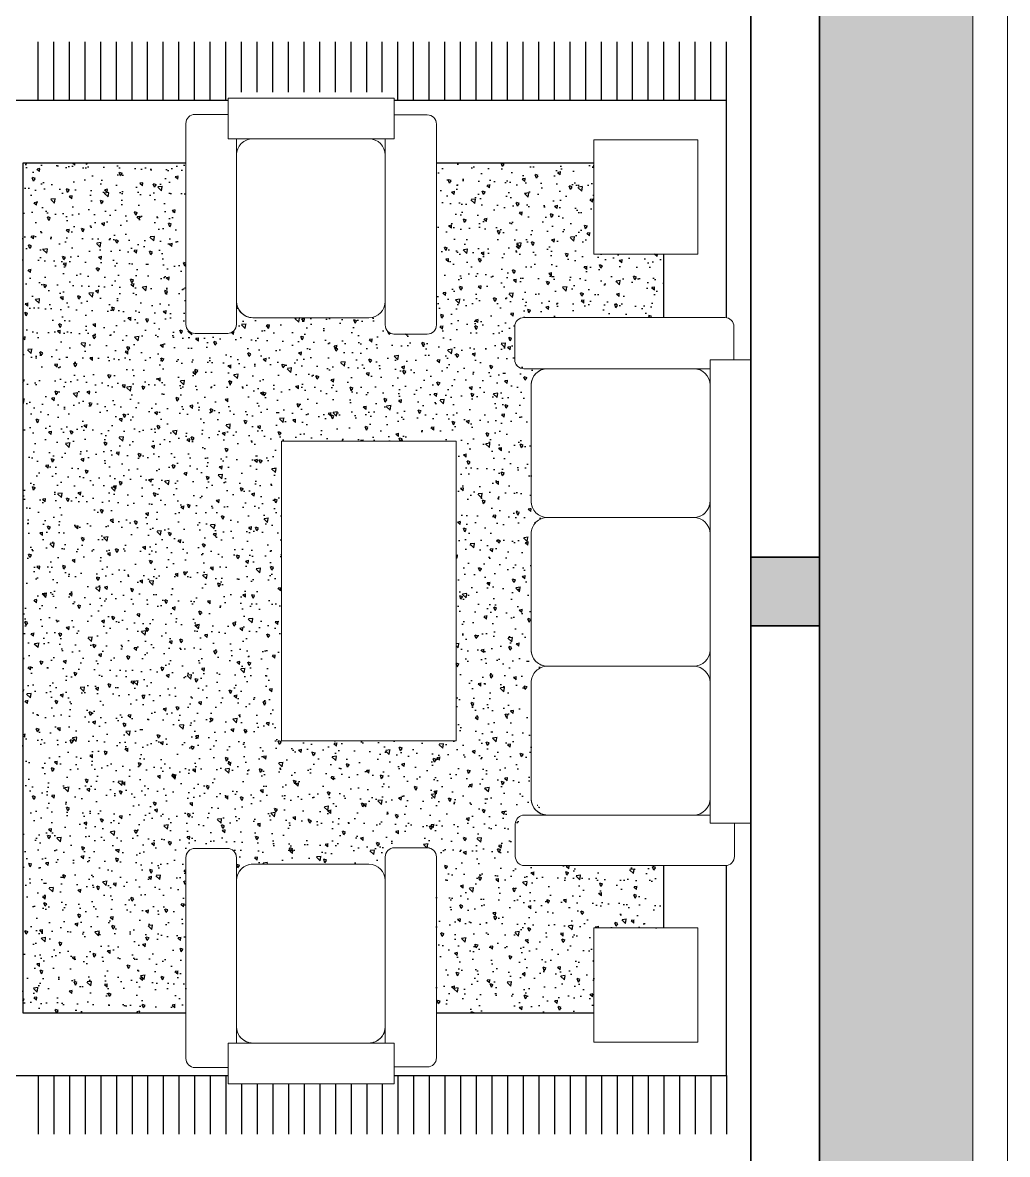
# Model space of a CAD drawing. Header units: millimetres. Extents: x -529782 to -142003, y -492574 to -273331.
# Drawn here: x -429015 to -425868, y -321674 to -318057 of the extents above; entities that cross this region are included whole.
import ezdxf

# ---------------------------------------------------------------- set-up
doc = ezdxf.new("R2010")
doc.units = ezdxf.units.MM
doc.header["$LTSCALE"] = 500
doc.header["$MEASUREMENT"] = 0
for name, color, linetype, lineweight in [('1.cat 30', 30, 'CONTINUOUS', 35), ('1.cot', 2, 'CONTINUOUS', 35), ('4.dim 08', 8, 'CONTINUOUS', 13), ('CA.dim 08', 251, 'CONTINUOUS', 13), ('noithat', 15, 'CONTINUOUS', 9)]:
    doc.layers.add(name, color=color, linetype=linetype, lineweight=lineweight)
doc.layers.add('THAY', color=7, linetype='CONTINUOUS')
pattern_1 = [(140, (420819.6306697014, -1292816.397000811), (9.412820247389273, 107.589027390113), [11.25, -123.75]), (85, (420819.6306697014, -1292816.397000811), (-112.8288200550018, -20.81270004195), [9, -99]), (190.4514, (420820.4150707009, -1292807.431248813), (-103.415931309143, 86.77640725710323), [9.561028499999987, -105.1713167999999]), (136.1842, (420789.6306697014, -1292816.397000811), (24.82785214935274, 160.0861572938467), [16.875, -185.625]), (186.6356, (420791.6996657508, -1292803.056489064), (-146.1176806350663, 140.1994058323055), [14.34154319999999, -157.7569499999999]), (81.18419999999999, (420789.6306697014, -1292816.397000811), (-146.1177901387987, 140.1992917700441), [13.5, -148.5]), (111, (420797.1306697014, -1292801.397000811), (60.39283359980083, 89.53605781776925), [11.25, -123.75]), (56.00000000000002, (420797.1306697014, -1292801.397000811), (-108.772506757028, 36.49729978823726), [9, -99]), (161.4514, (420802.1634105998, -1292793.935665867), (-48.37957450649285, 126.0333942872235), [9.5610285, -105.1713168]), (127.5, (420819.6306697014, -1292816.397000811), (-49.93407807469672, 1.823978297593603), [0, -97.8, 0, -100.5, 0, -99.375]), (97.49999999999993, (420819.6306697014, -1292816.397000811), (-59.16175678235403, 39.4604306163223), [0, -57.29999999999999, 0, -95.54999999999998, 0, -37.87499999999999]), (57.49999999999998, (420819.6306697014, -1292849.847000814), (3.383230760156975, 80.07336542586135), [0, -37.49999999999996, 0, -116.9999999999999, 0, -155.2499999999999]), (47.49999999999999, (420819.6306697014, -1292864.847000814), (-15.01574734984765, 87.47792540135794), [0, -48.75, 0, -77.69999999999999, 0, -110.25])]

# ---------------------------------------------------------------- blocks, each defined once
blk = doc.blocks.new('A$C7AD85E43')
at = {"layer": 'noithat'}
for p, q in [((1270.114773891866, 3510.940665334463), (1860.67457357049, 3510.940665334463)), ((1270.114773891866, 3365.811136767268), (1270.114773891866, 3510.940665334463)), ((1860.67457357049, 3510.940665334463), (1860.67457357049, 3365.811136767268)), ((1151.902811281383, 3450.962978631258), (1270.114773891866, 3450.962978631258)), ((1979.110420003533, 3452.995543584228), (1860.8984573856, 3452.995543584228)), ((1119.49540387094, 2702.845035172999), (1119.49540387094, 3418.55557122454)), ((2011.517827413976, 2704.877600125968), (2011.517827413976, 3420.58813617751)), ((188.2688680887222, 2955.238533530384), (188.2688680887222, 3362.532803643495)), ((188.2688680887222, 3362.532803643495), (558.5363863706589, 3362.532803643495)), ((558.5363863706589, 3362.532803643495), (558.5363863706589, 2955.238533530384)), ((1270.114773891866, 3365.811136767268), (1860.67457357049, 3365.811136767268)), ((1301.616494312882, 3365.811136767268), (1301.616494312882, 2702.845035172999)), ((1773.20908690244, 3365.769825097173), (1359.949827648699, 3365.769825097173)), ((1831.89454061538, 3365.702205643058), (1831.48513482511, 2704.877600125968)), ((1301.616494312882, 3307.436491765082), (1301.616494312882, 2787.158612925559)), ((1831.542420238256, 2787.158612925559), (1831.542420238256, 3307.436491765082)), ((558.5363863706589, 2955.238533530384), (188.2688680887222, 2955.238533530384)), ((57.94497432559729, 2701.206852849573), (57.94497432559729, 2582.994890231639)), ((806.0629177838564, 2733.61426025629), (90.35238172858953, 2733.61426025629)), ((838.4908310100436, 2584.7533807531), (838.4703251868486, 2701.206852849573)), ((1359.949827648699, 2728.825279593468), (1773.20908690244, 2728.825279593468)), ((1270.909233346581, 2670.437627762556), (1151.902811281383, 2670.437627762556)), ((1862.656947910786, 2672.449686899781), (1979.110420003533, 2672.470192719251)), ((-0.0001474246382713318, 2582.771006409079), (145.1293811425567, 2582.771006409079)), ((-0.0001474246382713318, 932.3595687039196), (-0.0001474246382713318, 2582.771006409079)), ((145.1293811425567, 932.3595687039196), (145.1293811425567, 2582.771006409079)), ((145.238312266767, 2553.990973453969), (806.0629177838564, 2553.581567667425)), ((723.7819049805403, 2553.638853080571), (203.504026144743, 2553.638853080571)), ((145.1706928089261, 2495.305519748479), (145.1706928089261, 2082.046260487288)), ((782.1152383163571, 2082.046260487288), (782.1152383163571, 2495.305519748479)), ((1671.33978831768, 2288.803703736514), (1049.117566101253, 2288.803703736514)), ((1049.117566101253, 2288.803703736514), (1049.117566101253, 1222.137037068605)), ((1671.33978831768, 1222.137037068605), (1671.33978831768, 2288.803703736514)), ((203.504026144743, 2023.712927155197), (723.7819049805403, 2023.712927155197)), ((723.7819049805403, 2023.712927155197), (203.504026144743, 2023.712927155197)), ((145.1706928089261, 1965.379593823105), (145.1706928089261, 1552.120334561914)), ((782.1152383163571, 1552.120334561914), (782.1152383163571, 1965.379593823105)), ((723.7819049805403, 1493.787001229823), (203.504026144743, 1493.787001229823)), ((203.504026144743, 1493.787001229823), (723.7819049805403, 1493.787001229823)), ((145.1706928089261, 1435.453667894006), (145.1706928089261, 1022.19440863654)), ((782.1152383163571, 1022.19440863654), (782.1152383163571, 1435.453667894006)), ((1049.117566101253, 1222.137037068605), (1671.33978831768, 1222.137037068605)), ((145.1293811425567, 932.3595687039196), (-0.0001474246382713318, 932.3595687039196)), ((59.97753927856684, 814.1476060897112), (59.97753927856684, 932.3595687039196)), ((145.1293811425567, 963.8612891249359), (808.0954827368259, 963.8612891249359)), ((203.504026144743, 963.8610753044486), (723.7819049805403, 963.8610753044486)), ((840.5028901398182, 933.1540281586349), (840.5028901398182, 814.1476060897112)), ((1119.49540387094, 808.0957056321204), (1119.49540387094, 92.3851695805788)), ((1270.909233346581, 840.5031130388379), (1151.902811281383, 840.5031130388379)), ((1301.616494312882, 145.1296040378511), (1301.616494312882, 808.0957056321204)), ((1862.656947910786, 838.491053905338), (1979.110420003533, 838.4705480858684)), ((808.0954827368259, 781.7401986829937), (92.38494668155909, 781.7401986829937)), ((1359.949827648699, 782.1154612116516), (1773.20908690244, 782.1154612116516)), ((1831.89454061538, 145.2385351620615), (1831.48513482511, 806.0631406791508)), ((2011.517827413976, 806.0631406791508), (2011.517827413976, 90.35260462760925)), ((1301.616494312882, 203.5042490400374), (1301.616494312882, 723.78212787956)), ((1831.542420238256, 723.78212787956), (1831.542420238256, 203.5042490400374)), ((558.5363863706589, 555.7022072710097), (188.2688680887222, 555.7022072710097)), ((188.2688680887222, 555.7022072710097), (188.2688680887222, 148.4079371616244)), ((558.5363863706589, 148.4079371616244), (558.5363863706589, 555.7022072710097)), ((188.2688680887222, 148.4079371616244), (558.5363863706589, 148.4079371616244)), ((1270.114773891866, 145.1296040378511), (1860.67457357049, 145.1296040378511)), ((1270.114773891866, 145.1296040378511), (1270.114773891866, 7.546693086624146e-05)), ((1773.20908690244, 145.1709157042205), (1359.949827648699, 145.1709157042205)), ((1860.67457357049, 7.546693086624146e-05), (1860.67457357049, 145.1296040378511)), ((1151.902811281383, 59.97776217386127), (1270.114773891866, 59.97776217386127)), ((1979.110420003533, 57.94519721716642), (1860.8984573856, 57.94519721716642)), ((1270.114773891866, 7.546693086624146e-05), (1860.67457357049, 7.546693086624146e-05))]:
    blk.add_line(p, q, dxfattribs=at)
for centre, radius, start, end in [((1151.902811281383, 3418.55557122454), 32.40740740741603, 90, 180), ((1979.110420003533, 3420.58813617751), 32.40740740741603, 0, 90), ((1359.949827648699, 3307.436491765082), 58.33333333332121, 90, 180), ((1773.20908690244, 3307.436491765082), 58.33333333331393, 0, 90), ((1359.949827648699, 2787.158612925559), 58.33333333331393, 180, 270), ((1773.20908690244, 2787.158612925559), 58.33333333332121, 270, 0), ((90.35238172858953, 2701.206852849573), 32.40740740740148, 90, 180), ((806.0629177838564, 2701.206852849573), 32.40740740738693, 0, 90), ((1151.902811281383, 2702.845035172999), 32.40740740741603, 180, 270), ((1269.20908690244, 2702.845035172999), 32.40740740741603, 270, 0), ((1863.892542235553, 2704.877600125968), 32.40740740741603, 180, 270), ((1979.110420003533, 2704.877600125968), 32.40740740741603, 270, 0), ((806.0629177838564, 2585.988975077868), 32.40740740738693, 270, 0), ((203.504026144743, 2495.305519748479), 58.33333333332121, 90, 180), ((723.7819049805403, 2495.305519748479), 58.33333333334303, 0, 90), ((203.504026144743, 2082.046260487288), 58.33333333331393, 180, 270), ((723.7819049805403, 2082.046260487288), 58.33333333334303, 270, 0), ((203.504026144743, 1965.379593823105), 58.33333333332848, 90, 180), ((723.7819049805403, 1965.379593823105), 58.33333333334303, 0, 90), ((203.504026144743, 1552.120334561914), 58.33333333331393, 180, 270), ((723.7819049805403, 1552.120334561914), 58.33333333333576, 270, 0), ((203.504026144743, 1435.453667894006), 58.33333333332848, 90, 180), ((723.7819049805403, 1435.453667894006), 58.33333333334303, 0, 90), ((203.504026144743, 1022.19440863654), 58.33333333331393, 180, 270), ((723.7819049805403, 1022.19440863654), 58.33333333333576, 270, 0), ((808.0954827368259, 931.4538817182183), 32.40740740740875, 0, 90), ((92.38494668155909, 814.1476060897112), 32.40740740740875, 180, 270), ((808.0954827368259, 814.1476060897112), 32.40740740741603, 270, 0), ((1151.902811281383, 808.0957056321204), 32.40740740741603, 90, 180), ((1269.20908690244, 808.0957056321204), 32.40740740741603, 0, 90), ((1863.892542235553, 806.0631406791508), 32.40740740741603, 90, 180), ((1979.110420003533, 806.0631406791508), 32.40740740740875, 0, 90), ((1359.949827648699, 723.78212787956), 58.33333333331393, 90, 180), ((1773.20908690244, 723.78212787956), 58.33333333332848, 0, 90), ((1359.949827648699, 203.5042490400374), 58.33333333332848, 180, 270), ((1773.20908690244, 203.5042490400374), 58.33333333331393, 270, 0), ((1151.902811281383, 92.3851695805788), 32.40740740741603, 180, 270), ((1979.110420003533, 90.35260462760925), 32.40740740741603, 270, 0)]:
    blk.add_arc(centre, radius, start, end, dxfattribs=at)

msp = doc.modelspace()

# ---------------------------------------------------------------- hatches: boundary and pattern name
at = {"layer": '1.cot'}
msp.add_hatch(color=256, dxfattribs=at).paths.add_polyline_path([(-426468.2814957089, -319765.1568369382), (-426688.2814957089, -319765.1568369382), (-426688.2814957089, -319985.1568369382), (-426468.2814957089, -319985.1568369382)])
at = {"layer": 'CA.dim 08'}
h = msp.add_hatch(dxfattribs=at)
h.set_pattern_fill('AR-SAND', color=256, scale=75, style=0)
h.set_pattern_definition([(37.50000000000001, (-145523.5924993914, 0), (-4.724501858220612, 144.5117826759869), [0, -114, 0, -127.5, 0, -121.875]), (7.499999999999999, (-145523.5924993914, 0), (132.7332528950795, 211.6609548922305), [0, -61.49999999999999, 0, -102.75, 0, -39.375]), (327.5, (-145615.8424993914, 0), (233.5606396313621, 0.4244290152723373), [0, -37.5, 0, -135, 0, -176.25]), (317.5, (-145615.8424993914, 0), (225.459495342922, 65.82566737006869), [0, -18.75, 0, -88.5, 0, -101.25])])
h.paths.add_polyline_path([(-425978.2814957089, -317055.1568369383), (-426468.2814957088, -317055.1568369383), (-426468.2814957088, -317165.1568369383), (-426468.2814957089, -323065.1568369382), (-425978.2814957089, -323065.1568369382)])
at = {"layer": 'THAY', "ltscale": 0.3}
h = msp.add_hatch(dxfattribs=at)
h.set_pattern_fill('AR-CONC', color=251, scale=15, angle=90, style=0)
h.set_pattern_definition(pattern_1)
edge = h.paths.add_edge_path()
edge.add_ellipse((-427827.3154246178, -319023.0687533681), major_axis=(-20.56519011064665, -20.56519011064665), ratio=0.999999999999635, start_angle=-45.000000000010516, end_angle=44.99961981093628, ccw=False)
edge.add_line((-427856.3989953887, -319023.0687533383), (-427856.3989953887, -318947.4027219851))
edge.add_ellipse((-427908.7494227704, -318947.4027220075), major_axis=(-37.01734219920869, -37.01734219920866), ratio=0.9999999999972203, start_angle=45.00000000007958, end_angle=134.9999999999204, ccw=False)
edge.add_line((-427908.7494227592, -318999.7531493892), (-428279.6231172014, -318999.7531493892))
edge.add_ellipse((-428279.6231171903, -318947.4027220075), major_axis=(-37.01734219922218, -37.01734219922218), ratio=0.9999999999987138, start_angle=-44.1210599716311, end_angle=45.00000000003678, ccw=False)
edge.add_line((-428331.9673849386, -318948.2057668705), (-428331.9221345898, -319021.2446565767))
edge.add_ellipse((-428361.005705357, -319021.2446566139), major_axis=(-20.56519011061504, -20.56519011061504), ratio=0.9999999999987073, start_angle=45.000000000037005, end_angle=134.9999999999629, ccw=False)
edge.add_line((-428361.2133989003, -319050.346398211), (-428464.4063649629, -319050.3282273774))
edge.add_ellipse((-428464.4063649554, -319021.2446566139), major_axis=(-20.56519011061503, 20.56519011061503), ratio=0.9999999999987074, start_angle=45.00000000003712, end_angle=134.9999999999629, ccw=False)
edge.add_line((-428493.4899357226, -319021.2446565841), (-428493.4899357226, -318505.915701053))
edge.add_line((-428493.4899357226, -318505.915701053), (-429014.7974507999, -318505.915701053))
edge.add_line((-429014.7974507999, -318505.915701053), (-429014.7974507999, -319455.1568402041))
edge.add_line((-429014.7974507999, -319455.1568402041), (-428188.2019517389, -319455.1568402041))
edge.add_line((-428188.2019517426, -319455.1568402041), (-428188.2019517426, -319394.644307441))
edge.add_line((-428188.2019517426, -319394.644307441), (-427629.7973930169, -319394.644307441))
edge.add_line((-427629.7973930132, -319394.644307441), (-427629.7973930132, -319455.1568402041))
edge.add_line((-427629.7973930132, -319455.1568402041), (-427390.1799192209, -319455.1568402041))
edge.add_line((-427390.1799192209, -319455.1568402041), (-427390.1799192209, -319215.2086151753))
edge.add_ellipse((-427337.8294918392, -319215.208615153), major_axis=(-37.01734219916397, 37.01734219916398), ratio=0.9999999999996351, start_angle=315.1551333821937, end_angle=405.00000000001046, ccw=False)
edge.add_line((-427337.9712350671, -319162.858379661), (-427413.4955232073, -319162.858379661))
edge.add_ellipse((-427413.4955232036, -319133.7748088975), major_axis=(-20.56519011064665, -20.56519011064665), ratio=0.999999999999635, start_angle=-44.99904780002993, end_angle=45.000000000010516, ccw=False)
edge.add_ellipse((-427413.4955232036, -319133.7748088975), major_axis=(-20.56519011064665, -20.56519011064665), ratio=0.999999999999635, start_angle=-44.999061700724496, end_angle=45.000000000010516, ccw=False)
edge.add_line((-427442.579093967, -319137.1763633479), (-427442.579093967, -319133.7750505646))
edge.add_ellipse((-427413.4955232036, -319133.7748088975), major_axis=(-20.56519011064665, -20.56519011064665), ratio=0.999999999999635, start_angle=-45.000000000010516, end_angle=-44.99904780002993, ccw=False)
edge.add_line((-427442.5790939708, -319133.7748088975), (-427442.579093967, -319028.4999460418))
edge.add_ellipse((-427413.4955232036, -319028.4999460866), major_axis=(-20.56519011064665, 20.56519011064665), ratio=0.999999999999635, start_angle=314.99999999998954, end_angle=405.00000000001046, ccw=False)
edge.add_line((-427413.495523211, -318999.4163753231), (-426965.7638778579, -318999.4163753231))
edge.add_line((-426965.7638778579, -318999.4163753231), (-426965.7638778579, -318796.5617675249))
edge.add_line((-426965.7638778579, -318796.5617675249), (-427189.5322314617, -318796.5617675249))
edge.add_line((-427189.5322314617, -318796.5617675249), (-427189.5322314617, -318505.915701053))
edge.add_line((-427189.5322314617, -318505.915701053), (-427692.9569910508, -318505.915701053))
edge.add_line((-427692.9569910508, -318505.915701053), (-427692.9569910508, -319023.0687533309))
edge.add_ellipse((-427722.0405618217, -319023.0687533681), major_axis=(-20.56519011064665, 20.56519011064665), ratio=0.9999999999996354, start_angle=134.9999999999895, end_angle=225.0000000000105, ccw=False)
edge.add_line((-427722.0405618143, -319052.1523241316), (-427827.3156176027, -319052.1523241316))
h = msp.add_hatch(dxfattribs=at)
h.set_pattern_fill('AR-CONC', color=251, scale=15, angle=90, style=0)
h.set_pattern_definition(pattern_1)
h.paths.add_polyline_path([(-429014.7974507999, -319455.1568402041), (-429014.7974507999, -319990.1568402041), (-428188.2019517426, -319990.1568402041), (-428188.2019517426, -319455.1568402041)])
h = msp.add_hatch(dxfattribs=at)
h.set_pattern_fill('AR-CONC', color=251, scale=15, angle=90, style=0)
h.set_pattern_definition(pattern_1)
edge = h.paths.add_edge_path()
edge.add_line((-427390.1799192209, -319455.1568402041), (-427629.7973930132, -319455.1568402041))
edge.add_line((-427629.7973930169, -319455.1568402041), (-427629.7973930169, -319990.1568402041))
edge.add_line((-427629.7973930169, -319990.1568402041), (-427390.1799192246, -319990.1568402041))
edge.add_line((-427390.1799192209, -319990.1568402041), (-427390.1799192209, -319690.783164366))
edge.add_ellipse((-427337.8294918392, -319690.7831643362), major_axis=(-37.01734219916397, 37.01734219916398), ratio=0.9999999999996351, start_angle=314.99999999998954, end_angle=405.00000000001046, ccw=False)
edge.add_ellipse((-427337.8294918392, -319586.0823095728), major_axis=(-37.01734219922218, -37.01734219922218), ratio=0.9999999999987138, start_angle=-45.00000000003689, end_angle=45.00000000003678, ccw=False)
edge.add_line((-427390.1799192209, -319586.082309543), (-427390.1799192209, -319455.1568402041))
h = msp.add_hatch(dxfattribs=at)
h.set_pattern_fill('AR-CONC', color=251, scale=15, angle=90, style=0)
h.set_pattern_definition(pattern_1)
edge = h.paths.add_edge_path()
edge.add_line((-429014.7974507999, -321222.1238431622), (-428493.4899357226, -321222.1238431622))
edge.add_line((-428493.4899357226, -321222.1238431622), (-428493.4899357226, -320725.3089161058))
edge.add_ellipse((-428464.4063649554, -320725.3089160909), major_axis=(-20.56519011072146, -20.56519011072146), ratio=0.9999999999963624, start_angle=225.0000000001042, end_angle=314.99999999989575, ccw=False)
edge.add_line((-428464.4063649591, -320696.22534532), (-428361.1670483727, -320696.207166328))
edge.add_line((-428361.1670483727, -320696.207166328), (-428361.1438195784, -320696.2071622376))
edge.add_ellipse((-428361.005705357, -320725.3089160909), major_axis=(-20.56519011064665, -20.56519011064665), ratio=0.999999999999635, start_angle=134.9999999999895, end_angle=225.0000000000105, ccw=False)
edge.add_line((-428331.9221345898, -320725.3089161132), (-428331.963826437, -320792.6040049781))
edge.add_ellipse((-428279.6231171903, -320799.1508506973), major_axis=(-37.01734219916397, 37.01734219916398), ratio=0.9999999999996351, start_angle=314.99999999998954, end_angle=404.12105997606164, ccw=False)
edge.add_line((-428279.6231172052, -320746.8004233156), (-427908.749422763, -320746.8004233156))
edge.add_ellipse((-427908.7494227704, -320799.1508506973), major_axis=(-37.01734219912635, 37.01734219912635), ratio=0.9999999999994442, start_angle=225.0000000000159, end_angle=314.9999999999841, ccw=False)
edge.add_line((-427856.3989953887, -320793.0284713645), (-427856.3989953887, -320723.484819359))
edge.add_ellipse((-427827.3154246178, -320723.4848193367), major_axis=(-20.56519011070486, 20.56519011070487), ratio=0.999999999997977, start_angle=314.999999999942, end_angle=405.000000000058, ccw=False)
edge.add_line((-427832.4503242638, -320694.4012485658), (-427722.0405618403, -320694.4012485658))
edge.add_ellipse((-427722.0405618217, -320723.4848193367), major_axis=(-20.56519011070487, -20.56519011070487), ratio=0.999999999997977, start_angle=134.999999999942, end_angle=225.000000000058, ccw=False)
edge.add_line((-427692.9569910508, -320723.484819359), (-427692.9569910508, -321222.1238431697))
edge.add_line((-427692.9569910508, -321222.1238431622), (-427189.5322314617, -321222.1238431622))
edge.add_line((-427189.5322314617, -321222.1238431622), (-427189.5322314617, -320949.9918051724))
edge.add_line((-427189.5322314617, -320949.9918051724), (-426965.7638778579, -320949.9918051724))
edge.add_line((-426965.7638778579, -320949.9918051724), (-426965.7638778579, -320751.0982264791))
edge.add_line((-426965.7638778579, -320751.0982264791), (-427411.6714264531, -320751.0982264791))
edge.add_ellipse((-427411.6714264494, -320722.0146557082), major_axis=(-20.56519011064665, -20.56519011064665), ratio=0.999999999999635, start_angle=-45.000000000010516, end_angle=45.000000000010516, ccw=False)
edge.add_line((-427440.7549972128, -320722.014655738), (-427440.7731762085, -320618.7753391255))
edge.add_line((-427440.7731762085, -320618.7753391255), (-427440.7731802989, -320618.7521103312))
edge.add_ellipse((-427411.6714264494, -320618.6139961098), major_axis=(-20.56519011061504, -20.56519011061504), ratio=0.9999999999987073, start_angle=225.000000000037, end_angle=314.99999999996294, ccw=False)
edge.add_line((-427411.671426427, -320589.5304253389), (-427344.3763376925, -320589.572117186))
edge.add_ellipse((-427337.8294918392, -320537.2314079468), major_axis=(-37.01734219916398, -37.01734219916398), ratio=0.9999999999996348, start_angle=-45.000000000010516, end_angle=44.12105969432088, ccw=False)
edge.add_line((-427390.1799192209, -320537.231407917), (-427390.1799192209, -320166.3577135493))
edge.add_ellipse((-427337.8294918392, -320166.3577135195), major_axis=(-37.01734219922218, 37.01734219922218), ratio=0.9999999999987137, start_angle=314.99999999996317, end_angle=405.00000000003683, ccw=False)
edge.add_ellipse((-427337.8294918392, -320061.6568587635), major_axis=(-37.01734219922218, -37.01734219922218), ratio=0.9999999999987138, start_angle=-45.00000000003689, end_angle=44.99704269588881, ccw=False)
edge.add_line((-427390.1799192209, -320061.6568587337), (-427390.1799192209, -319990.1568402041))
edge.add_line((-427390.1799192209, -319990.1568402041), (-427629.7973930132, -319990.1568402041))
edge.add_line((-427629.7973930169, -319990.1568402041), (-427629.7973930169, -320351.9092652638))
edge.add_line((-427629.7973930169, -320351.9092652638), (-428188.2019517426, -320351.9092652638))
edge.add_line((-428188.2019517426, -320351.9092652638), (-428188.2019517426, -319990.1568402041))
edge.add_line((-428188.2019517426, -319990.1568402041), (-429014.7974508036, -319990.1568402041))
edge.add_line((-429014.7974507999, -319990.1568402041), (-429014.7974507999, -321222.1238431622))

# ---------------------------------------------------------------- linework, layer by layer
at = {"layer": '1.cat 30'}
msp.add_lwpolyline([(-432388.2814957089, -322955.1568369382), (-426688.2814957089, -322955.1568369382), (-426688.2814957088, -316945.1568369383), (-426468.2814957088, -316945.1568369383), (-426468.2814957089, -323175.1568369382), (-437588.2814957089, -323175.1568369382), (-437588.2814957089, -313155.1568369382), (-436478.2814957089, -313155.1568369382), (-436478.2814957089, -313155.1568369382), (-435423.2814957089, -313155.1568369382)], dxfattribs=at)
at = {"layer": '1.cot'}
msp.add_lwpolyline([(-426688.2814957089, -319985.1568369382), (-426468.2814957089, -319985.1568369382), (-426468.2814957089, -319765.1568369382), (-426688.2814957089, -319765.1568369382)], close=True, dxfattribs=at)
at = {"layer": '4.dim 08'}
msp.add_line((-426468.2814957089, -323175.1568369382), (-426468.2814957089, -319765.1568369383), dxfattribs=at)
at = {"layer": 'CA.dim 08'}
for p, q in [((-425868.2814957089, -316945.1568369383), (-425868.2814957089, -323175.1568369382)), ((-425978.2814957089, -317055.1568369383), (-425978.2814957089, -323065.1568369382))]:
    msp.add_line(p, q, dxfattribs=at)
at = {"layer": 'noithat'}
for p, q in [((-428358.1177847613, -318297.8547258739), (-428358.1177847613, -318428.0991746624)), ((-427828.1282206368, -318297.8547258739), (-428358.1177847613, -318297.8547258739)), ((-427828.1282206368, -318428.0991746624), (-427828.1282206368, -318297.8547258739)), ((-428464.4063649554, -318349.8567582433), (-428358.3187061329, -318349.8567582433)), ((-427722.0405618217, -318351.6808549975), (-427828.1282206368, -318351.6808549975)), ((-428493.4899357226, -319021.2446566139), (-428493.4899357226, -318378.9403290142)), ((-427692.9569910508, -319023.0687533681), (-427692.9569910508, -318380.7644257684)), ((-427828.1282206368, -318428.0991746624), (-428358.1177847613, -318428.0991746624)), ((-428332.2895500403, -318428.1969333653), (-428331.9221345898, -319021.2446566139)), ((-428279.6231171903, -318428.1362492357), (-427908.7494227704, -318428.1362492357)), ((-427856.3989953887, -318428.0991746624), (-427856.3989953887, -319023.0687533681)), ((-427189.5322314617, -318431.0412684967), (-427189.5322314617, -318796.5617675249)), ((-426857.2408687067, -318431.0412684967), (-427189.5322314617, -318431.0412684967)), ((-426857.2408687067, -318796.5617675249), (-426857.2408687067, -318431.0412684967)), ((-428331.9735445757, -318947.4027220075), (-428331.9735445757, -318480.4866766174)), ((-427856.3989953887, -318480.4866766174), (-427856.3989953887, -318947.4027220075)), ((-427189.5322314617, -318796.5617675249), (-426857.2408687067, -318796.5617675249)), ((-427908.7494227704, -318999.7531493892), (-428279.6231171903, -318999.7531493892)), ((-427413.4955232036, -318999.4163753231), (-426771.1911955964, -318999.4163753231)), ((-427442.579093967, -319135.3005813424), (-427442.579093967, -319028.4999460866)), ((-426742.1076248329, -319028.4999460866), (-426742.1076248329, -319134.5876049091)), ((-428359.896838658, -319050.3466300358), (-428464.4063649554, -319050.3282273774)), ((-427828.8411970701, -319052.1523241316), (-427722.0405618217, -319052.1523241316)), ((-426818.5259445016, -319134.5876049091), (-426818.5259445016, -320615.7260755067)), ((-426818.5259445016, -319134.5876049091), (-426688.2814957094, -319134.5876049091)), ((-426688.2814957094, -319134.5876049091), (-426688.2814957094, -320615.7260755067)), ((-426818.5259445016, -319162.858379661), (-427413.4955232036, -319162.858379661)), ((-426870.9134464566, -319162.8581877713), (-427337.8294918392, -319162.8581877713)), ((-427390.1799192209, -319215.208615153), (-427390.1799192209, -319586.0823095728)), ((-426818.5630190712, -319586.0823095728), (-426818.5630190712, -319215.208615153)), ((-428188.2019517426, -319394.644307441), (-428188.2019517426, -320351.9092652638)), ((-427629.7973930169, -319394.644307441), (-428188.2019517426, -319394.644307441)), ((-427629.7973930169, -320351.9092652638), (-427629.7973930169, -319394.644307441)), ((-426870.9134464566, -319638.4327369545), (-427337.8294918392, -319638.4327369545)), ((-427337.8294918392, -319638.4327369545), (-426870.9134464566, -319638.4327369545)), ((-427390.1799192209, -319690.7831643362), (-427390.1799192209, -320061.6568587635)), ((-426818.5630190712, -320061.6568587635), (-426818.5630190712, -319690.7831643362)), ((-427337.8294918392, -320114.0072861452), (-426870.9134464566, -320114.0072861452)), ((-426870.9134464566, -320114.0072861452), (-427337.8294918392, -320114.0072861452)), ((-427390.1799192209, -320166.3577135195), (-427390.1799192209, -320537.2314079468)), ((-426818.5630190712, -320537.2314079468), (-426818.5630190712, -320166.3577135195)), ((-428188.2019517426, -320351.9092652638), (-427629.7973930169, -320351.9092652638)), ((-426818.6237032008, -320589.8978407894), (-427411.6714264494, -320589.5304253389)), ((-427337.8294918392, -320589.5818353285), (-426870.9134464566, -320589.5818353285)), ((-427440.773399875, -320617.5051294108), (-427440.7549972128, -320722.0146557082)), ((-426688.2814957094, -320615.7260755067), (-426818.5259445016, -320615.7260755067)), ((-426740.2835280788, -320722.0146557082), (-426740.2835280788, -320615.9269968857)), ((-428359.896838658, -320696.2069426615), (-428464.4063649554, -320696.22534532)), ((-427828.8411970701, -320694.4012485658), (-427722.0405618217, -320694.4012485658)), ((-428493.4899357226, -320725.3089160909), (-428493.4899357226, -321367.6132436906)), ((-428332.2895500403, -321318.3566393395), (-428331.9221345898, -320725.3089160909)), ((-427856.3989953887, -321318.454398035), (-427856.3989953887, -320723.4848193367)), ((-427692.9569910508, -320723.4848193367), (-427692.9569910508, -321365.7891469364)), ((-427908.7494227704, -320746.8004233156), (-428279.6231171903, -320746.8004233156)), ((-427411.6714264494, -320751.0982264791), (-426769.3670988422, -320751.0982264791)), ((-428331.9735445757, -320799.1508506973), (-428331.9735445757, -321266.0668960799)), ((-427856.3989953887, -321266.0668960799), (-427856.3989953887, -320799.1508506973)), ((-427189.5322314617, -320949.9918051724), (-426857.2408687067, -320949.9918051724)), ((-427189.5322314617, -321315.5123042081), (-427189.5322314617, -320949.9918051724)), ((-426857.2408687067, -320949.9918051724), (-426857.2408687067, -321315.5123042081)), ((-428358.1177847613, -321448.6988468309), (-428358.1177847613, -321318.454398035)), ((-427828.1282206368, -321318.454398035), (-428358.1177847613, -321318.454398035)), ((-428279.6231171903, -321318.4173234616), (-427908.7494227704, -321318.4173234616)), ((-427828.1282206368, -321318.454398035), (-427828.1282206368, -321448.6988468309)), ((-426857.2408687067, -321315.5123042081), (-427189.5322314617, -321315.5123042081)), ((-428464.4063649554, -321396.696814454), (-428358.3187061329, -321396.696814454)), ((-427722.0405618217, -321394.8727177073), (-427828.1282206368, -321394.8727177073)), ((-427828.1282206368, -321448.6988468309), (-428358.1177847613, -321448.6988468309))]:
    msp.add_line(p, q, dxfattribs=at)
for centre, major_axis, ratio, start_param, end_param in [((-428464.4063649554, -318378.9403290142), (-20.56519011072146, -20.56519011072146), 0.9999999999963622, 3.92699081698906, 5.497787143780319), ((-428464.4063649554, -318378.9403290142), (-20.56519011072146, -20.56519011072146), 0.9999999999963622, 3.92699081698906, 5.497787143780319), ((-427722.0405618217, -318380.7644257684), (-20.56519011070487, -20.56519011070487), 0.999999999997977, 2.356194490191333, 3.926990816988253), ((-427722.0405618217, -318380.7644257684), (-20.56519011070487, -20.56519011070487), 0.999999999997977, 2.356194490191333, 3.926990816988253), ((-428279.6231171903, -318480.4866766174), (-37.01734219916397, 37.01734219916398), 0.9999999999996351, 5.497787143781956, 7.068583470577217), ((-428279.6231171903, -318480.4866766174), (-37.01734219916397, 37.01734219916398), 0.9999999999996351, 5.497787143781956, 7.068583470577217), ((-427908.7494227704, -318480.4866766174), (-37.01734219912635, 37.01734219912635), 0.9999999999994441, 3.926990816987519, 5.49778714378186), ((-427908.7494227704, -318480.4866766174), (-37.01734219912635, 37.01734219912635), 0.9999999999994441, 3.926990816987519, 5.49778714378186), ((-428279.6231171903, -318947.4027220075), (-37.01734219922218, -37.01734219922218), 0.999999999998714, -0.7853981633980913, -0.7700577659748377), ((-428279.6231171903, -318947.4027220075), (-37.01734219922218, -37.01734219922218), 0.999999999998714, -0.7853981633980913, 0.7853981633980913), ((-428279.6231171903, -318947.4027220075), (-37.01734219922218, -37.01734219922218), 0.999999999998714, -0.7700577659748377, 0.7853981633980913), ((-427908.7494227704, -318947.4027220075), (-37.01734219920868, -37.01734219920866), 0.9999999999972203, 0.7853981633988383, 2.356194490190955), ((-427908.7494227704, -318947.4027220075), (-37.01734219920868, -37.01734219920866), 0.9999999999972203, 0.7853981633988383, 2.356194490190955), ((-427413.4955232036, -319028.4999460866), (-20.56519011064665, 20.56519011064665), 0.9999999999996348, 5.497787143781955, 7.068583470577217), ((-427413.4955232036, -319028.4999460866), (-20.56519011064665, 20.56519011064665), 0.9999999999996348, 5.497787143781955, 7.068583470577217), ((-426771.1911955964, -319028.4999460866), (-20.56519011069735, 20.56519011069736), 0.9999999999947043, 3.926990816989889, 5.49778714377949), ((-426771.1911955964, -319028.4999460866), (-20.56519011069735, 20.56519011069736), 0.9999999999947043, 3.926990816989889, 5.49778714377949), ((-428464.4063649554, -319021.2446566139), (-20.56519011061503, 20.56519011061503), 0.9999999999987074, 0.7853981633980945, 2.356194490191698), ((-428464.4063649554, -319021.2446566139), (-20.56519011061503, 20.56519011061503), 0.9999999999987074, 0.7853981633980945, 2.356194490191698), ((-428361.005705357, -319021.2446566139), (-20.56519011061504, -20.56519011061504), 0.9999999999987073, 0.7853981633980944, 2.356194490191698), ((-428361.005705357, -319021.2446566139), (-20.56519011061504, -20.56519011061504), 0.9999999999987073, 0.7853981633980944, 2.356194490191698), ((-427827.3154246178, -319023.0687533681), (-20.56519011064666, -20.56519011064665), 0.999999999999635, -0.7853981633976308, 0.7853915278465067), ((-427827.3154246178, -319023.0687533681), (-20.56519011064666, -20.56519011064665), 0.999999999999635, -0.7853981633976308, 0.7853981633976308), ((-427722.0405618217, -319023.0687533681), (-20.56519011064665, 20.56519011064665), 0.9999999999996351, 2.356194490192162, 3.926990816987424), ((-427722.0405618217, -319023.0687533681), (-20.56519011064665, 20.56519011064665), 0.9999999999996351, 2.356194490192162, 3.926990816987424), ((-427827.3154246178, -319023.0687533681), (-20.56519011064666, -20.56519011064665), 0.999999999999635, 0.7853915278465067, 0.7853981633976308), ((-427413.4955232036, -319133.7748088975), (-20.56519011064665, -20.56519011064665), 0.999999999999635, -0.7853981633976308, -0.7853815443728339), ((-427413.4955232036, -319133.7748088975), (-20.56519011064665, -20.56519011064665), 0.999999999999635, -0.7853981633976308, 0.7853981633976308), ((-427413.4955232036, -319133.7748088975), (-20.56519011064665, -20.56519011064665), 0.999999999999635, -0.7853815443728339, 0.7853981633976308), ((-427337.8294918392, -319215.208615153), (-37.01734219916397, 37.01734219916398), 0.9999999999996351, 5.497787143781956, 7.068583470577217), ((-427337.8294918392, -319215.208615153), (-37.01734219916397, 37.01734219916398), 0.9999999999996351, 5.500494732081172, 7.068583470577217), ((-427337.8294918392, -319215.208615153), (-37.01734219916397, 37.01734219916398), 0.9999999999996351, 5.497787143781956, 5.500494732081172), ((-426870.9134464566, -319215.208615153), (-37.01734219912635, 37.01734219912635), 0.9999999999994441, 5.495079555891816, 5.49778714378186), ((-426870.9134464566, -319215.208615153), (-37.01734219912635, 37.01734219912635), 0.9999999999994441, 3.926990816987519, 5.49778714378186), ((-426870.9134464566, -319215.208615153), (-37.01734219912635, 37.01734219912635), 0.9999999999994441, 3.926990816987519, 5.495079555891816), ((-427337.8294918392, -319586.0823095728), (-37.01734219922218, -37.01734219922218), 0.999999999998714, -0.7853981633980913, 0.7853981633980913), ((-427337.8294918392, -319586.0823095728), (-37.01734219922218, -37.01734219922218), 0.999999999998714, -0.7853981633980913, 0.7853981633980913), ((-426870.9134464566, -319586.0823095728), (-37.01734219916397, 37.01734219916398), 0.9999999999996348, 2.356194490192162, 3.926990816987424), ((-426870.9134464566, -319586.0823095728), (-37.01734219916397, 37.01734219916398), 0.9999999999996348, 2.356390398464172, 3.926990816987424), ((-427337.8294918392, -319690.7831643362), (-37.01734219916397, 37.01734219916398), 0.9999999999996351, 5.497787143781956, 7.068583470577217), ((-427337.8294918392, -319690.7831643362), (-37.01734219916397, 37.01734219916398), 0.9999999999996351, 5.497787143781956, 7.068583470577217), ((-426870.9134464566, -319690.7831643362), (-37.01734219912635, 37.01734219912635), 0.9999999999994441, 3.926990816987519, 5.49778714378186), ((-426870.9134464566, -319586.0823095728), (-37.01734219916397, 37.01734219916398), 0.9999999999996348, 2.356194490192162, 2.356390398464172), ((-426870.9134464566, -319690.7831643362), (-37.01734219912635, 37.01734219912635), 0.9999999999994441, 3.926990816987519, 5.49778714378186), ((-427337.8294918392, -320061.6568587635), (-37.01734219922218, -37.01734219922218), 0.999999999998714, -0.7853981633980913, 0.7853465487037253), ((-427337.8294918392, -320061.6568587635), (-37.01734219922218, -37.01734219922218), 0.999999999998714, -0.7853981633980913, 0.7853981633980913), ((-426870.9134464566, -320061.6568587635), (-37.01734219920868, -37.01734219920866), 0.9999999999972203, 0.7853981633988383, 2.356194490190955), ((-426870.9134464566, -320061.6568587635), (-37.01734219920868, -37.01734219920866), 0.9999999999972203, 0.7854047207388569, 2.356194490190955), ((-427337.8294918392, -320166.3577135195), (-37.01734219922218, 37.01734219922218), 0.9999999999987138, 5.497787143781495, 7.068583470577678), ((-427337.8294918392, -320166.3577135195), (-37.01734219922218, 37.01734219922218), 0.9999999999987138, 5.497787143781495, 7.068583470577678), ((-427337.8294918392, -320061.6568587635), (-37.01734219922218, -37.01734219922218), 0.999999999998714, 0.7853465487037253, 0.7853981633980913), ((-426870.9134464566, -320061.6568587635), (-37.01734219920868, -37.01734219920866), 0.9999999999972203, 0.7853981633988383, 0.7854047207388569), ((-426870.9134464566, -320166.3577135195), (-37.01734219912635, 37.01734219912635), 0.9999999999994441, 3.926990816987519, 5.49778714378186), ((-426870.9134464566, -320166.3577135195), (-37.01734219912635, 37.01734219912635), 0.9999999999994441, 5.497780586441811, 5.49778714378186), ((-426870.9134464566, -320166.3577135195), (-37.01734219912635, 37.01734219912635), 0.9999999999994441, 3.926990816987519, 5.497780586441811), ((-427337.8294918392, -320537.2314079468), (-37.01734219916398, -37.01734219916398), 0.9999999999996348, -0.7853981633976308, 0.7700577611348629), ((-427337.8294918392, -320537.2314079468), (-37.01734219916398, -37.01734219916398), 0.9999999999996348, -0.7853981633976308, 0.7853981633976308), ((-426870.9134464566, -320537.2314079468), (-37.01734219912635, -37.01734219912635), 0.9999999999994441, 0.7853981633977263, 2.356194490192067), ((-426870.9134464566, -320537.2314079468), (-37.01734219912635, -37.01734219912635), 0.9999999999994441, 0.7853981633977263, 2.356194490192067), ((-427411.6714264494, -320618.6139961098), (-20.56519011061504, -20.56519011061504), 0.9999999999987073, 3.926990816987888, 5.497787143781491), ((-427411.6714264494, -320618.6139961098), (-20.56519011061504, -20.56519011061504), 0.9999999999987073, 3.926990816987888, 5.497787143781491), ((-427337.8294918392, -320537.2314079468), (-37.01734219916398, -37.01734219916398), 0.9999999999996348, 0.7700577611348629, 0.7853981633976308), ((-428464.4063649554, -320725.3089160909), (-20.56519011072146, -20.56519011072146), 0.9999999999963622, 3.92699081698906, 5.497787143780319), ((-428464.4063649554, -320725.3089160909), (-20.56519011072146, -20.56519011072146), 0.9999999999963622, 3.92699081698906, 5.497787143780319), ((-428361.005705357, -320725.3089160909), (-20.56519011064665, -20.56519011064665), 0.999999999999635, 2.356194490192162, 3.926990816987424), ((-428361.005705357, -320725.3089160909), (-20.56519011064665, -20.56519011064665), 0.999999999999635, 2.356194490192162, 3.926990816987424), ((-427827.3154246178, -320723.4848193367), (-20.56519011070486, 20.56519011070487), 0.999999999997977, 5.497787143781126, 7.068583470578046), ((-427827.3154246178, -320723.4848193367), (-20.56519011070486, 20.56519011070487), 0.999999999997977, 5.497787143781126, 7.068583470578046), ((-427722.0405618217, -320723.4848193367), (-20.56519011070487, -20.56519011070487), 0.999999999997977, 2.356194490191333, 3.926990816988253), ((-427722.0405618217, -320723.4848193367), (-20.56519011070487, -20.56519011070487), 0.999999999997977, 2.356194490191333, 3.926990816988253), ((-427411.6714264494, -320722.0146557082), (-20.56519011064665, -20.56519011064665), 0.999999999999635, -0.7853981633976308, 0.7853981633976308), ((-427411.6714264494, -320722.0146557082), (-20.56519011064665, -20.56519011064665), 0.999999999999635, -0.7853981633976308, 0.7853981633976308), ((-426769.3670988422, -320722.0146557082), (-20.56519011064665, 20.56519011064665), 0.9999999999996348, 2.356194490192162, 3.926990816987424), ((-426769.3670988422, -320722.0146557082), (-20.56519011064665, 20.56519011064665), 0.9999999999996348, 2.356194490192162, 3.926990816987424), ((-428279.6231171903, -320799.1508506973), (-37.01734219916397, 37.01734219916398), 0.9999999999996351, 5.497787143781956, 7.068583470577217), ((-428279.6231171903, -320799.1508506973), (-37.01734219916397, 37.01734219916398), 0.9999999999996351, 5.497787143781956, 7.053243073231752), ((-427908.7494227704, -320799.1508506973), (-37.01734219912635, 37.01734219912635), 0.9999999999994441, 3.926990816987519, 5.49778714378186), ((-427908.7494227704, -320799.1508506973), (-37.01734219912635, 37.01734219912635), 0.9999999999994441, 3.926990816987519, 5.49778714378186), ((-428279.6231171903, -320799.1508506973), (-37.01734219916397, 37.01734219916398), 0.9999999999996351, 7.053243073231752, 7.068583470577217), ((-428279.6231171903, -321266.0668960799), (-37.01734219922218, -37.01734219922218), 0.999999999998714, -0.7853981633980913, 0.7853981633980913), ((-428279.6231171903, -321266.0668960799), (-37.01734219922218, -37.01734219922218), 0.999999999998714, -0.7853981633980913, 0.7853981633980913), ((-427908.7494227704, -321266.0668960799), (-37.01734219916397, 37.01734219916398), 0.9999999999996348, 2.356194490192162, 3.926990816987424), ((-427908.7494227704, -321266.0668960799), (-37.01734219916397, 37.01734219916398), 0.9999999999996348, 2.356194490192162, 3.926990816987424), ((-428464.4063649554, -321367.6132436906), (-20.56519011072146, 20.56519011072146), 0.9999999999963624, 0.785398163399267, 2.356194490190526), ((-428464.4063649554, -321367.6132436906), (-20.56519011072146, 20.56519011072146), 0.9999999999963624, 0.785398163399267, 2.356194490190526), ((-427722.0405618217, -321365.7891469364), (-20.56519011070486, 20.56519011070487), 0.999999999997977, 2.356194490191333, 3.926990816988253), ((-427722.0405618217, -321365.7891469364), (-20.56519011070486, 20.56519011070487), 0.999999999997977, 2.356194490191333, 3.926990816988253)]:
    msp.add_ellipse(centre, major_axis=major_axis, ratio=ratio, start_param=start_param, end_param=end_param, dxfattribs=at)
at = {"layer": 'THAY', "color": 251, "ltscale": 0.3}
for p, q in [((-428965.7638778579, -318305.915701053), (-428965.7638778579, -318118.309240206)), ((-428915.7638778579, -318305.915701053), (-428915.7638778579, -318118.309240206)), ((-428865.7638778579, -318305.915701053), (-428865.7638778579, -318118.309240206)), ((-428815.7638778579, -318305.915701053), (-428815.7638778579, -318118.309240206)), ((-428765.7638778579, -318305.915701053), (-428765.7638778579, -318118.309240206)), ((-428715.7638778579, -318305.915701053), (-428715.7638778579, -318118.309240206)), ((-428665.7638778579, -318305.915701053), (-428665.7638778579, -318118.309240206)), ((-428615.7638778579, -318305.915701053), (-428615.7638778579, -318118.309240206)), ((-428565.7638778579, -318305.915701053), (-428565.7638778579, -318118.309240206)), ((-428515.7638778579, -318305.915701053), (-428515.7638778579, -318118.309240206)), ((-428465.7638778579, -318305.915701053), (-428465.7638778579, -318118.309240206)), ((-428415.7638778579, -318305.915701053), (-428415.7638778579, -318118.309240206)), ((-428365.7638778579, -318305.915701053), (-428365.7638778579, -318118.309240206)), ((-428315.7638778579, -318279.3406973918), (-428315.7638778579, -318118.309240206)), ((-428265.7638778579, -318279.3406973918), (-428265.7638778579, -318118.309240206)), ((-428215.7638778579, -318279.3406973918), (-428215.7638778579, -318118.309240206)), ((-428165.7638778579, -318279.3406973918), (-428165.7638778579, -318118.309240206)), ((-428115.7638778579, -318279.3406973918), (-428115.7638778579, -318118.309240206)), ((-428065.7638778579, -318279.3406973918), (-428065.7638778579, -318118.309240206)), ((-428015.7638778579, -318279.3406973918), (-428015.7638778579, -318118.309240206)), ((-427965.7638778579, -318279.3406973918), (-427965.7638778579, -318118.309240206)), ((-427915.7638778579, -318279.3406973918), (-427915.7638778579, -318118.309240206)), ((-427865.7638778579, -318279.3406973918), (-427865.7638778579, -318118.309240206)), ((-427815.7638778579, -318305.915701053), (-427815.7638778579, -318118.309240206)), ((-427765.7638778579, -318305.915701053), (-427765.7638778579, -318118.309240206)), ((-427715.7638778579, -318305.915701053), (-427715.7638778579, -318118.309240206)), ((-427665.7638778579, -318305.915701053), (-427665.7638778579, -318118.309240206)), ((-427615.7638778579, -318305.915701053), (-427615.7638778579, -318118.309240206)), ((-427565.7638778579, -318305.915701053), (-427565.7638778579, -318118.309240206)), ((-427515.7638778579, -318305.915701053), (-427515.7638778579, -318118.309240206)), ((-427465.7638778579, -318305.915701053), (-427465.7638778579, -318118.309240206)), ((-427415.7638778579, -318305.915701053), (-427415.7638778579, -318118.309240206)), ((-427365.7638778579, -318305.915701053), (-427365.7638778579, -318118.309240206)), ((-427315.7638778579, -318305.915701053), (-427315.7638778579, -318118.309240206)), ((-427265.7638778579, -318305.915701053), (-427265.7638778579, -318118.309240206)), ((-427215.7638778579, -318305.915701053), (-427215.7638778579, -318118.309240206)), ((-427165.7638778579, -318305.915701053), (-427165.7638778579, -318118.309240206)), ((-427115.7638778579, -318305.915701053), (-427115.7638778579, -318118.309240206)), ((-427065.7638778579, -318305.915701053), (-427065.7638778579, -318118.309240206)), ((-427015.7638778579, -318305.915701053), (-427015.7638778579, -318118.309240206)), ((-426965.7638778579, -318305.915701053), (-426965.7638778579, -318118.309240206)), ((-426915.7638778579, -318305.915701053), (-426915.7638778579, -318118.309240206)), ((-426865.7638778579, -318305.915701053), (-426865.7638778579, -318118.309240206)), ((-426815.7638778579, -318305.915701053), (-426815.7638778579, -318118.309240206)), ((-426765.7638778579, -318305.915701053), (-426765.7638778579, -318118.309240206)), ((-428965.7638778579, -321422.1238431622), (-428965.7638778579, -321609.7303040092)), ((-428915.7638778579, -321422.1238431622), (-428915.7638778579, -321609.7303040092)), ((-428865.7638778579, -321422.1238431622), (-428865.7638778579, -321609.7303040092)), ((-428815.7638778579, -321422.1238431622), (-428815.7638778579, -321609.7303040092)), ((-428765.7638778579, -321422.1238431622), (-428765.7638778579, -321609.7303040092)), ((-428715.7638778579, -321422.1238431622), (-428715.7638778579, -321609.7303040092)), ((-428665.7638778579, -321422.1238431622), (-428665.7638778579, -321609.7303040092)), ((-428615.7638778579, -321422.1238431622), (-428615.7638778579, -321609.7303040092)), ((-428565.7638778579, -321422.1238431622), (-428565.7638778579, -321609.7303040092)), ((-428515.7638778579, -321422.1238431622), (-428515.7638778579, -321609.7303040092)), ((-428465.7638778579, -321422.1238431622), (-428465.7638778579, -321609.7303040092)), ((-428415.7638778579, -321422.1238431622), (-428415.7638778579, -321609.7303040092)), ((-428365.7638778579, -321422.1238431622), (-428365.7638778579, -321609.7303040092)), ((-427815.7638778579, -321422.1238431622), (-427815.7638778579, -321609.7303040092)), ((-427765.7638778579, -321422.1238431622), (-427765.7638778579, -321609.7303040092)), ((-427715.7638778579, -321422.1238431622), (-427715.7638778579, -321609.7303040092)), ((-427665.7638778579, -321422.1238431622), (-427665.7638778579, -321609.7303040092)), ((-427615.7638778579, -321422.1238431622), (-427615.7638778579, -321609.7303040092)), ((-427565.7638778579, -321422.1238431622), (-427565.7638778579, -321609.7303040092)), ((-427515.7638778579, -321422.1238431622), (-427515.7638778579, -321609.7303040092)), ((-427465.7638778579, -321422.1238431622), (-427465.7638778579, -321609.7303040092)), ((-427415.7638778579, -321422.1238431622), (-427415.7638778579, -321609.7303040092)), ((-427365.7638778579, -321422.1238431622), (-427365.7638778579, -321609.7303040092)), ((-427315.7638778579, -321422.1238431622), (-427315.7638778579, -321609.7303040092)), ((-427265.7638778579, -321422.1238431622), (-427265.7638778579, -321609.7303040092)), ((-427215.7638778579, -321422.1238431622), (-427215.7638778579, -321609.7303040092)), ((-427165.7638778579, -321422.1238431622), (-427165.7638778579, -321609.7303040092)), ((-427115.7638778579, -321422.1238431622), (-427115.7638778579, -321609.7303040092)), ((-427065.7638778579, -321422.1238431622), (-427065.7638778579, -321609.7303040092)), ((-427015.7638778579, -321422.1238431622), (-427015.7638778579, -321609.7303040092)), ((-426965.7638778579, -321422.1238431622), (-426965.7638778579, -321609.7303040092)), ((-426915.7638778579, -321422.1238431622), (-426915.7638778579, -321609.7303040092)), ((-426865.7638778579, -321422.1238431622), (-426865.7638778579, -321609.7303040092)), ((-426815.7638778579, -321422.1238431622), (-426815.7638778579, -321609.7303040092)), ((-426765.7638778579, -321422.1238431622), (-426765.7638778579, -321609.7303040092)), ((-428315.7638778579, -321448.6988468309), (-428315.7638778579, -321609.7303040092)), ((-428265.7638778579, -321448.6988468309), (-428265.7638778579, -321609.7303040092)), ((-428215.7638778579, -321448.6988468309), (-428215.7638778579, -321609.7303040092)), ((-428165.7638778579, -321448.6988468309), (-428165.7638778579, -321609.7303040092)), ((-428115.7638778579, -321448.6988468309), (-428115.7638778579, -321609.7303040092)), ((-428065.7638778579, -321448.6988468309), (-428065.7638778579, -321609.7303040092)), ((-428015.7638778579, -321448.6988468309), (-428015.7638778579, -321609.7303040092)), ((-427965.7638778579, -321448.6988468309), (-427965.7638778579, -321609.7303040092)), ((-427915.7638778579, -321448.6988468309), (-427915.7638778579, -321609.7303040092)), ((-427865.7638778579, -321448.6988468309), (-427865.7638778579, -321609.7303040092))]:
    msp.add_line(p, q, dxfattribs=at)
at = {"layer": 'THAY', "color": 144, "lineweight": 0, "ltscale": 0.3}
for p, q in [((-429014.7974507999, -318505.915701053), (-429014.7974507999, -319455.1568402041)), ((-428493.4899357226, -318505.915701053), (-429014.7974507999, -318505.915701053)), ((-428493.4899357226, -319021.2446565916), (-428493.4899357226, -318505.915701053)), ((-427442.579093967, -319138.1628465567), (-427442.579093967, -319133.7750505646)), ((-427344.0217258524, -319162.858379661), (-427413.4955232073, -319162.858379661)), ((-427390.1799192209, -319455.1568402041), (-427390.1799192209, -319215.2086151753)), ((-428188.2019517426, -319394.644307441), (-427629.7973930132, -319394.644307441)), ((-428188.2019517426, -319455.1568402041), (-428188.2019517426, -319394.644307441)), ((-427629.7973930132, -319394.644307441), (-427629.7973930169, -319455.1568402041)), ((-429014.7974507999, -319455.1568402041), (-429014.7974507999, -319990.1568402041)), ((-428188.2019517426, -319990.1568402041), (-428188.2019517426, -319455.1568402041)), ((-429014.7974507999, -319990.1568402041), (-429014.7974507999, -321222.1238431622)), ((-428188.2019517426, -320351.9092652638), (-428188.2019517426, -319990.1568402041)), ((-427629.7973930132, -319990.1568402041), (-427629.7973930169, -320351.9092652638)), ((-427390.1799192209, -320061.6568587412), (-427390.1799192209, -319990.1568402041)), ((-427390.1799192209, -320537.2314079244), (-427390.1799192209, -320166.3577135493)), ((-427629.7973930169, -320351.9092652638), (-428188.2019517426, -320351.9092652638)), ((-427411.671426427, -320589.5304253389), (-427338.6325369556, -320589.5756756876)), ((-427440.7549972128, -320722.0146557455), (-427440.7731762085, -320618.7753391255)), ((-428464.4063649591, -320696.22534532), (-428361.1670483727, -320696.207166328)), ((-427831.7032345351, -320694.4012485658), (-427722.0405618441, -320694.4012485658)), ((-428493.4899357226, -321222.1238431622), (-428493.4899357226, -320725.3089161132)), ((-428331.9221345898, -320725.3089161132), (-428331.9673849386, -320798.3478058343)), ((-427856.3989953887, -320793.0284713645), (-427856.3989953887, -320723.484819359)), ((-427692.9569910508, -320723.484819359), (-427692.9569910508, -321222.1238431622)), ((-428279.6231172014, -320746.8004233156), (-427908.7494227592, -320746.8004233156)), ((-426965.7638778579, -320751.0982264791), (-427411.6714264568, -320751.0982264791)), ((-426965.7638778579, -320949.9918051724), (-426965.7638778579, -320751.0982264791)), ((-427189.5322314617, -320949.9918051724), (-426965.7638778579, -320949.9918051724)), ((-427189.5322314617, -321222.1238431622), (-427189.5322314617, -320949.9918051724)), ((-429014.7974507999, -321222.1238431622), (-428493.4899357226, -321222.1238431622)), ((-427692.9569910508, -321222.1238431622), (-427189.5322314617, -321222.1238431622))]:
    msp.add_line(p, q, dxfattribs=at)
at = {"layer": 'THAY', "color": 144, "ltscale": 0.3}
for points in [[(-428358.1177847613, -318305.915701053), (-429214.7974507999, -318305.915701053), (-429214.7974507999, -321422.1238431622), (-428358.1177847613, -321422.1238431622)], [(-426765.7638778579, -318999.4163753231), (-426765.7638778579, -318305.915701053), (-427828.1282206368, -318305.915701053)], [(-428493.4899357226, -318505.915701053), (-429014.7974507999, -318505.915701053), (-429014.7974507999, -321222.1238431622), (-428493.4899357226, -321222.1238431622)], [(-427189.5322314617, -318505.915701053), (-427692.9569910508, -318505.915701053)], [(-426965.7638778579, -318999.4163753231), (-426965.7638778579, -318796.5617675249)], [(-427828.1282206368, -321422.1238431622), (-426765.7638778579, -321422.1238431622), (-426765.7638778579, -320751.0982264791)], [(-426965.7638778579, -320949.9918051724), (-426965.7638778579, -320751.0982264791)], [(-427692.9569910508, -321222.1238431622), (-427189.5322314617, -321222.1238431622)]]:
    msp.add_lwpolyline(points, dxfattribs=at)

# ---------------------------------------------------------------- block references
at = {"layer": 'noithat', "xscale": 0.8974358960986137, "yscale": 0.8974358960986137, "zscale": 0.8974358974358975, "rotation": 180}
msp.add_blockref('A$C7AD85E43', (-426688.2816280131, -318297.8546581481), dxfattribs=at)

doc.saveas('drawing.dxf')
